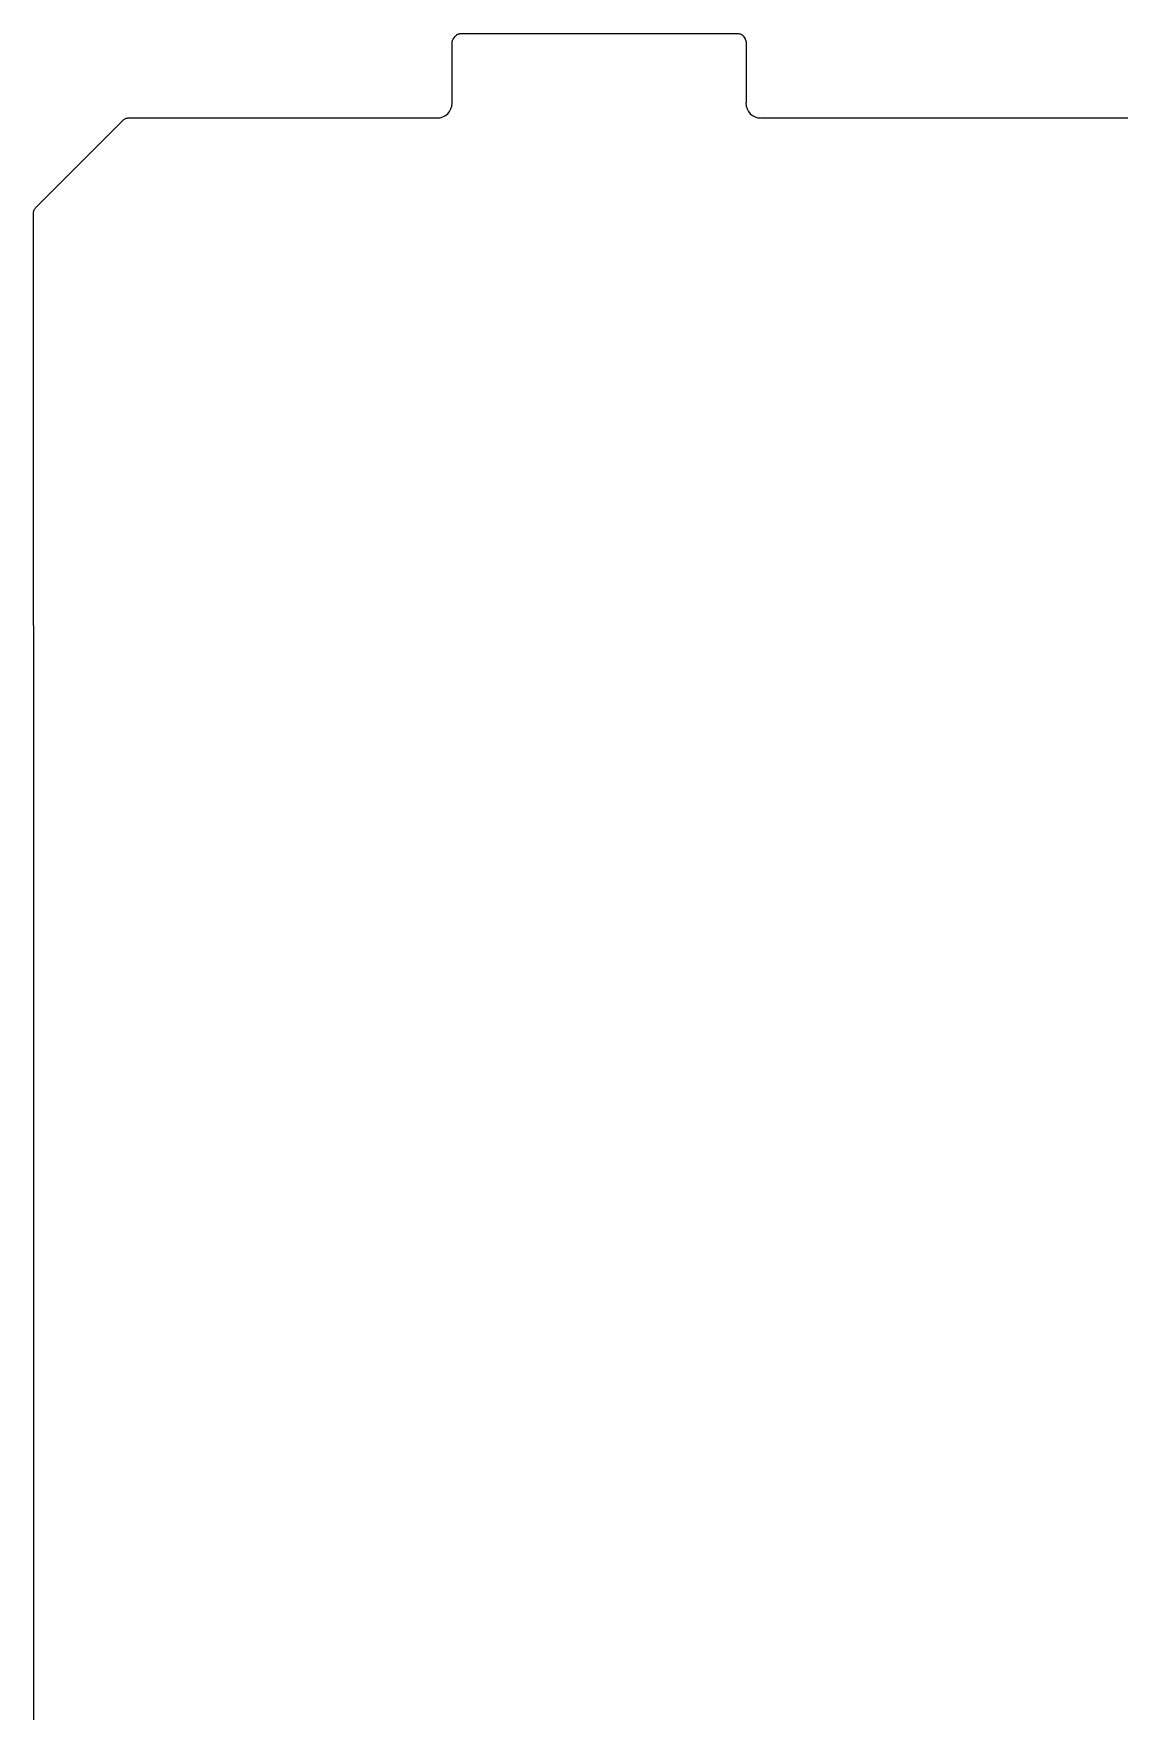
# Model space of a CAD drawing. Extents: x 49 to 143, y -149 to -38.
# Drawn here: x 49.43 to 70.02, y -69.73 to -37.92 of the extents above; entities that cross this region are included whole.
import ezdxf

# ---------------------------------------------------------------- set-up
doc = ezdxf.new("R2010")
doc.units = 0
doc.layers.add('BLACK', color=7, linetype='CONTINUOUS')

msp = doc.modelspace()

# ---------------------------------------------------------------- linework, layer by layer
at = {"layer": 'BLACK', "linetype": 'CONTINUOUS'}
for p, q in [((57.3655, -38.0974), (57.3669, -38.0854)), ((57.3655, -38.0977), (57.3655, -38.0974)), ((57.3655, -38.0981), (57.3655, -38.0977)), ((57.3655, -38.0998), (57.3655, -38.0981)), ((57.3655, -39.2231), (57.3655, -38.0998)), ((57.3669, -38.0854), (57.3683, -38.0734)), ((57.3683, -38.0734), (57.3684, -38.0731)), ((57.3684, -38.0728), (57.3721, -38.0614)), ((57.3684, -38.0731), (57.3684, -38.0728)), ((57.3721, -38.0614), (57.3758, -38.0498)), ((57.3758, -38.0498), (57.3759, -38.0495)), ((57.3759, -38.0495), (57.376, -38.0492)), ((57.376, -38.0492), (57.3819, -38.0386)), ((57.3819, -38.0386), (57.3877, -38.0281)), ((57.3877, -38.0281), (57.3879, -38.0278)), ((57.3879, -38.0278), (57.3881, -38.0275)), ((57.3881, -38.0275), (57.4234, -37.9765)), ((57.4234, -37.9765), (57.4244, -37.9751)), ((57.4244, -37.9751), (57.4315, -37.9669)), ((57.4315, -37.9669), (57.4383, -37.9587)), ((57.4383, -37.9587), (57.4396, -37.9576)), ((57.4396, -37.9576), (57.4407, -37.9564)), ((57.4407, -37.9564), (57.4492, -37.9498)), ((57.4492, -37.9498), (57.4575, -37.943)), ((57.4575, -37.943), (57.459, -37.9422)), ((57.459, -37.9422), (57.4603, -37.9412)), ((57.4603, -37.9412), (57.47, -37.9364)), ((57.47, -37.9364), (57.4794, -37.9314)), ((57.4794, -37.9314), (57.481, -37.9309)), ((57.481, -37.9309), (57.4825, -37.9302)), ((57.4825, -37.9302), (57.4929, -37.9273)), ((57.4929, -37.9273), (57.5032, -37.9242)), ((57.5032, -37.9242), (57.5048, -37.9241)), ((57.5048, -37.9241), (57.5064, -37.9236)), ((57.5064, -37.9236), (57.5171, -37.9228)), ((57.5171, -37.9228), (57.5278, -37.9218)), ((57.5278, -37.9218), (62.7905, -37.9218)), ((62.7905, -37.9218), (62.7923, -37.9218)), ((62.7923, -37.9218), (62.7941, -37.922)), ((62.7941, -37.922), (62.7958, -37.9219)), ((62.7958, -37.9219), (62.8063, -37.9234)), ((62.8063, -37.9234), (62.8169, -37.9246)), ((62.8169, -37.9246), (62.8186, -37.9251)), ((62.8186, -37.9251), (62.8204, -37.9254)), ((62.8204, -37.9254), (62.8304, -37.9289)), ((62.8304, -37.9289), (62.8406, -37.9321)), ((62.8406, -37.9321), (62.8421, -37.9329)), ((62.8421, -37.9329), (62.8438, -37.9335)), ((62.8438, -37.9335), (62.853, -37.9389)), ((62.853, -37.9389), (62.8623, -37.944)), ((62.8623, -37.944), (62.8636, -37.9451)), ((62.8636, -37.9451), (62.8652, -37.946)), ((62.8652, -37.946), (62.8731, -37.9531)), ((62.8731, -37.9531), (62.8813, -37.9599)), ((62.8813, -37.9599), (62.8824, -37.9613)), ((62.8824, -37.9613), (62.8837, -37.9625)), ((62.8837, -37.9625), (62.8901, -37.971)), ((62.8901, -37.971), (62.8968, -37.9793)), ((62.8968, -37.9793), (62.8976, -37.9808)), ((62.8976, -37.9808), (62.8987, -37.9822)), ((62.8987, -37.9822), (62.9228, -38.0214)), ((62.9228, -38.0214), (62.9237, -38.0229)), ((62.9237, -38.0229), (62.9276, -38.0313)), ((62.9276, -38.0313), (62.932, -38.0395)), ((62.932, -38.0395), (62.9329, -38.0425)), ((62.9329, -38.0425), (62.9342, -38.0453)), ((62.9342, -38.0453), (62.9365, -38.0543)), ((62.9365, -38.0543), (62.9392, -38.0632)), ((62.9392, -38.0632), (62.9395, -38.0663)), ((62.9395, -38.0663), (62.9402, -38.0693)), ((62.9402, -38.0693), (62.9407, -38.0786)), ((62.9407, -38.0786), (62.9416, -38.0879)), ((62.9416, -38.0879), (62.9416, -39.2231)), ((57.2423, -39.4761), (57.2847, -39.4412)), ((57.2847, -39.4412), (57.3196, -39.3988)), ((57.3196, -39.3988), (57.3455, -39.3503)), ((57.3455, -39.3503), (57.3615, -39.2977)), ((57.3615, -39.2977), (57.3668, -39.243)), ((57.366, -39.2284), (57.3655, -39.2231)), ((57.3659, -39.2337), (57.366, -39.2284)), ((57.3661, -39.2355), (57.3659, -39.2337)), ((57.3668, -39.243), (57.3661, -39.2355)), ((62.941, -39.2355), (62.9402, -39.243)), ((62.9402, -39.243), (62.9456, -39.2977)), ((62.9416, -39.2248), (62.941, -39.2302)), ((62.941, -39.2302), (62.941, -39.2355)), ((62.9416, -39.2231), (62.9416, -39.2248)), ((62.9456, -39.2977), (62.9616, -39.3503)), ((62.9616, -39.3503), (62.9875, -39.3988)), ((62.9875, -39.3988), (63.0224, -39.4412)), ((63.0224, -39.4412), (63.0648, -39.4761)), ((49.4652, -41.2263), (51.1324, -39.5592)), ((51.1324, -39.5592), (51.1327, -39.5589)), ((51.1327, -39.5589), (51.1336, -39.558)), ((51.1327, -39.5589), (51.1327, -39.5589)), ((51.1327, -39.5589), (51.1327, -39.5589)), ((51.1336, -39.558), (51.1428, -39.5506)), ((51.1428, -39.5506), (51.1519, -39.5432)), ((51.1519, -39.5432), (51.1525, -39.5429)), ((51.1525, -39.5429), (51.153, -39.5425)), ((51.153, -39.5425), (51.1634, -39.5371)), ((51.1634, -39.5371), (51.1738, -39.5316)), ((51.1738, -39.5316), (51.1744, -39.5314)), ((51.1744, -39.5314), (51.175, -39.5311)), ((51.175, -39.5311), (51.1863, -39.5278)), ((51.1863, -39.5278), (51.1975, -39.5244)), ((51.1975, -39.5244), (51.1982, -39.5244)), ((51.1982, -39.5244), (51.1988, -39.5242)), ((51.1988, -39.5242), (51.2105, -39.5231)), ((51.2105, -39.5231), (51.2222, -39.522)), ((51.2222, -39.522), (57.0666, -39.522)), ((57.0666, -39.522), (57.0683, -39.522)), ((57.0683, -39.522), (57.0737, -39.5226)), ((57.0737, -39.5226), (57.079, -39.5226)), ((57.079, -39.5226), (57.0865, -39.5234)), ((57.0865, -39.5234), (57.094, -39.5226)), ((57.094, -39.5226), (57.1412, -39.518)), ((57.094, -39.5226), (57.094, -39.5226)), ((57.1412, -39.518), (57.1938, -39.502)), ((57.1938, -39.502), (57.2423, -39.4761)), ((63.0648, -39.4761), (63.1133, -39.502)), ((63.1133, -39.502), (63.1659, -39.518)), ((63.1659, -39.518), (63.2131, -39.5226)), ((63.2131, -39.5226), (63.2131, -39.5226)), ((63.2131, -39.5226), (63.2206, -39.5234)), ((63.2206, -39.5234), (63.2281, -39.5226)), ((63.2281, -39.5226), (63.2299, -39.5224)), ((63.2299, -39.5224), (63.2352, -39.5225)), ((63.2352, -39.5225), (63.2405, -39.522)), ((63.2405, -39.522), (129.037, -39.522)), ((49.428, -41.3157), (49.4281, -41.3144)), ((49.428, -41.3162), (49.428, -41.3157)), ((49.428, -41.3157), (49.428, -41.3157)), ((49.428, -41.3157), (49.428, -41.3157)), ((49.4284, -42.6105), (49.428, -41.3162)), ((49.4281, -41.3144), (49.4294, -41.3027)), ((49.4294, -41.3027), (49.4305, -41.291)), ((49.4305, -41.291), (49.4307, -41.2904)), ((49.4307, -41.2904), (49.4308, -41.2898)), ((49.4308, -41.2898), (49.4344, -41.2785)), ((49.4344, -41.2785), (49.4378, -41.2673)), ((49.4378, -41.2673), (49.4381, -41.2668)), ((49.4381, -41.2668), (49.4383, -41.2661)), ((49.4383, -41.2661), (49.444, -41.2558)), ((49.444, -41.2558), (49.4495, -41.2455)), ((49.4495, -41.2455), (49.4499, -41.245)), ((49.4499, -41.245), (49.4502, -41.2444)), ((49.4502, -41.2444), (49.4578, -41.2354)), ((49.4578, -41.2354), (49.4652, -41.2263)), ((49.4284, -42.6106), (49.4284, -42.6105)), ((49.4286, -43.5164), (49.4284, -42.6106)), ((49.4287, -44.2574), (49.4286, -43.5164)), ((49.4286, -43.5164), (49.4286, -43.5164)), ((49.4287, -44.2575), (49.4287, -44.2574)), ((49.4291, -45.8004), (49.4287, -44.2575)), ((49.4291, -45.8005), (49.4291, -45.8004)), ((49.4307, -52.49), (49.4291, -45.8005)), ((49.4309, -53.2187), (49.4307, -52.49)), ((49.4307, -52.49), (49.4307, -52.49)), ((49.4309, -53.2188), (49.4309, -53.2187)), ((49.4311, -54.19), (49.4309, -53.2188)), ((49.4338, -65.215), (49.4311, -54.19)), ((49.4311, -54.19), (49.4311, -54.19)), ((49.4338, -65.4107), (49.4338, -65.215)), ((49.4338, -65.215), (49.4338, -65.215)), ((49.4338, -65.4108), (49.4338, -65.4107)), ((49.4339, -65.849), (49.4338, -65.4108)), ((49.4344, -67.9507), (49.4339, -65.849)), ((49.4339, -65.849), (49.4339, -65.849)), ((49.4344, -67.9508), (49.4344, -67.9507)), ((49.4368, -77.851), (49.4344, -67.9508))]:
    msp.add_line(p, q, dxfattribs=at)

doc.saveas('drawing.dxf')
